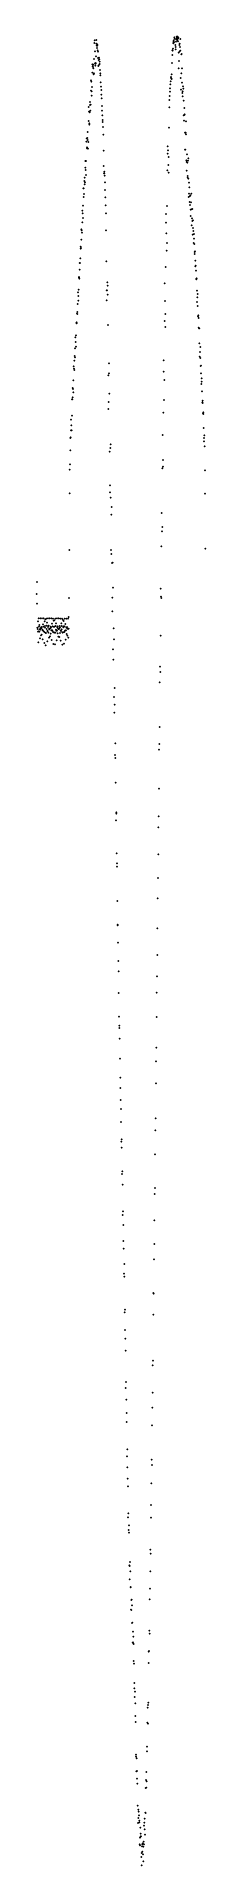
# Model space of a CAD drawing. Header units: metres. Extents: x 0 to 360, y -2642 to 1266.
import ezdxf

# ---------------------------------------------------------------- set-up
doc = ezdxf.new("R2010")
doc.units = ezdxf.units.M

msp = doc.modelspace()

# ---------------------------------------------------------------- linework, layer by layer
for p in [(123, 1252.3), (123.5, 1257.7), (127.5, 1258.3), (291, 1251.5), (291.5, 1254.3), (292, 1258), (292.5, 1253.1), (293, 1254.4), (293.5, 1264.3), (294, 1261.1), (294.5, 1260.7), (295, 1260.7), (297, 1254.8), (297.5, 1260.5), (298, 1260.5), (298.5, 1265.4), (299, 1263.4), (299.5, 1257.7), (300, 1265.7), (300.5, 1265.2), (301, 1255.2), (301.5, 1261.2), (302, 1263.7), (306, 1260.2), (122.5, 1217.5), (124, 1234.3), (126.5, 1223.7), (127, 1250.2), (128, 1245.9), (128.5, 1241.4), (129, 1249.2), (129.5, 1246.3), (130, 1236.2), (130.5, 1233.1), (131, 1219.7), (132.5, 1215.3), (133, 1220.9), (133.5, 1216.8), (134, 1212.2), (289, 1226.6), (289.5, 1236.5), (290, 1235.6), (290.5, 1239.5), (295.5, 1247.7), (296, 1238.5), (296.5, 1243.1), (302.5, 1231.1), (303.5, 1213.2), (304, 1247.8), (304.5, 1250.3), (305, 1234.4), (305.5, 1243.5), (306.5, 1235.6), (308.5, 1227.8), (309, 1228.3), (116, 1172.3), (118.5, 1188.8), (119, 1206.3), (119.5, 1202.1), (120, 1201), (120.5, 1205.9), (121, 1198), (121.5, 1185.3), (122, 1186.9), (124.5, 1208.6), (125, 1203.4), (125.5, 1207.5), (126, 1209.4), (131.5, 1202.7), (132, 1204), (134.5, 1207.2), (135, 1194.5), (135.5, 1187.2), (136, 1182.9), (286, 1177.4), (286.5, 1179.6), (287, 1176.4), (287.5, 1175.1), (288, 1185), (288.5, 1209.5), (303, 1197.5), (307, 1176.9), (308, 1187), (309.5, 1197.7), (115.5, 1150.2), (116.5, 1169), (117, 1148.6), (117.5, 1139.5), (118, 1157.8), (136.5, 1167.9), (137, 1158.8), (137.5, 1151.2), (138, 1141.5), (138.5, 1134), (283.5, 1139), (284, 1148), (284.5, 1155.4), (285, 1163.6), (285.5, 1170.1), (307.5, 1152), (310, 1167), (310.5, 1145), (311, 1138.2), (311.5, 1148.5), (312, 1159.6), (312.5, 1154.5), (111, 1115.5), (111.5, 1105.1), (113, 1103.9), (113.5, 1126.1), (114, 1119.2), (114.5, 1107.7), (115, 1120), (139, 1117.4), (139.5, 1107.6), (140, 1097.3), (282.5, 1114.2), (283, 1130.4), (313, 1128.4), (313.5, 1097.6), (314.5, 1098.3), (315, 1112.8), (315.5, 1099.4), (108.5, 1061.5), (110.5, 1085), (112, 1080.1), (112.5, 1077.3), (140.5, 1087.4), (141, 1083), (141.5, 1072.7), (142, 1056), (282, 1071), (314, 1085.9), (316, 1060.5), (317.5, 1060.6), (318, 1084.7), (318.5, 1056.9), (106, 1041.2), (106.5, 1048.1), (107, 1028.7), (107.5, 1026.6), (108, 1048.9), (109, 1044.6), (109.5, 1026.2), (110, 1040.7), (142.5, 1022.2), (279.5, 1031.5), (280, 1022.7), (316.5, 1024.1), (317, 1023.7), (103.5, 985.3), (104, 1000), (104.5, 980.9), (105.5, 999.7), (143, 989.4), (144.5, 976.9), (278.5, 979.7), (279, 1015.3), (280.5, 991.4), (281.5, 1008.4), (319, 1001.6), (319.5, 978.9), (320, 997.8), (320.5, 1014.4), (321, 996), (322.5, 1000.3), (323, 1005.4), (99.5, 941.4), (100, 941.6), (101.5, 957.3), (102, 964.4), (102.5, 950), (103, 954.4), (105, 970.1), (143.5, 973.2), (144, 973.6), (145, 968.2), (145.5, 953.9), (281, 974.8), (321.5, 964.5), (322, 967.6), (323.5, 962.2), (325, 953.2), (325.5, 943.3), (99, 904.7), (100.5, 922.7), (101, 929.6), (146, 937.8), (146.5, 922.2), (147, 905.2), (278, 903.4), (324, 923.1), (324.5, 930.2), (326, 912.3), (326.5, 905.9), (327, 925.3), (327.5, 926.5), (329, 911.5), (329.5, 930), (97, 868.5), (97.5, 893.6), (98, 887.9), (98.5, 878.3), (147.5, 887.7), (275.5, 868.1), (276, 886.8), (328, 895.9), (328.5, 882.2), (330, 896.7), (330.5, 862.5), (331, 877.3), (331.5, 897), (332, 871.4), (333.5, 873.2), (95, 831.8), (95.5, 853.8), (96, 851.9), (96.5, 846.4), (148, 852), (276.5, 845.6), (277.5, 824.3), (332.5, 842.6), (333, 856.5), (334, 850.4), (334.5, 824.5), (335, 833.7), (335.5, 843.6), (336, 822.2), (92, 781.8), (92.5, 781.6), (93, 791.9), (93.5, 812.4), (94, 817), (94.5, 814.3), (148.5, 785.8), (277, 808.1), (336.5, 801), (337, 805.7), (337.5, 807), (338, 787.2), (90, 752), (90.5, 750.8), (91, 748.3), (91.5, 767.5), (275, 773.2), (338.5, 774.5), (339, 775.9), (339.5, 765.4), (340, 747.1), (340.5, 748.2), (341, 749.3), (88, 719.3), (88.5, 711.2), (89.5, 724.8), (149, 723.3), (150, 723.2), (150.5, 740.6), (151, 733.8), (151.5, 714.3), (273, 738.4), (341.5, 722.7), (342.5, 708.4), (343, 716), (86, 674), (86.5, 677.1), (87, 673.1), (87.5, 694.4), (89, 701.1), (149.5, 702), (273.5, 701), (274.5, 672.7), (342, 698.9), (343.5, 689.9), (344, 667.7), (344.5, 670.4), (345, 664.5), (84, 627.5), (84.5, 653.9), (85, 652.9), (85.5, 655.3), (152, 649.6), (272.5, 658.1), (274, 645.4), (345.5, 643.9), (346, 642.3), (346.5, 642.3), (82, 599.6), (82.5, 623.3), (83, 613.3), (83.5, 603.1), (347, 610), (348, 591.6), (348.5, 602.4), (79, 560.9), (79.5, 556.2), (80, 553), (80.5, 573.4), (81, 583.3), (81.5, 580.7), (154.5, 567.5), (270.5, 573.8), (271, 549.6), (347.5, 581.6), (349, 579.2), (349.5, 561.5), (350, 562.5), (77, 515), (77.5, 512.6), (78.5, 531.2), (152.5, 542.2), (154, 545.9), (272, 532), (350.5, 546.4), (351, 523.3), (351.5, 528.3), (352, 535.4), (75.5, 490.8), (76, 490.7), (76.5, 494.7), (78, 505.8), (153, 470.2), (153.5, 485.2), (155, 502.9), (271.5, 489), (352.5, 507.6), (353, 484.2), (353.5, 488.1), (354, 482.7), (73.5, 447.3), (74, 435.1), (75, 455.8), (270, 461.9), (354.5, 460.6), (355, 459.5), (355.5, 462.5), (72, 407.8), (72.5, 409.1), (73, 424.4), (74.5, 424.6), (157.5, 394.4), (268.5, 414.5), (356, 429.6), (356.5, 400.8), (357, 407.8), (357.5, 414), (71, 352), (71.5, 381.7), (155.5, 378.7), (157, 386.6), (269, 361.3), (358, 390.1), (70.5, 340.3), (268, 343.3), (269.5, 346.7), (358.5, 338.7), (70, 289.6), (156, 291.8), (156.5, 306.7), (158, 280.8), (359, 289.2), (159.5, 244.4), (160, 260.6), (266.5, 247.7), (267, 208.8), (267.5, 217.6), (69.5, 168.7), (158.5, 168.5), (159, 160.3), (266, 176.2), (359.5, 171.7), (160.5, 140.8), (162, 142), (0.5, 100.2), (162.5, 88.1), (264.5, 86), (0, 74.8), (1, 54.2), (69, 66), (161.5, 66.6), (265, 68.7), (265.5, 66.1), (1.5, 2.5), (2.5, 16.2), (4.5, 22.5), (5, 4.7), (6, 8.4), (8, 22.6), (8.5, 1.5), (9.5, 2.8), (10, 4), (11, 2.1), (11.5, 22.6), (13.5, 9.7), (14.5, 5.2), (15, 22.4), (17, 16.2), (17.5, 2.8), (18, 6.2), (18.5, 20.5), (20.5, 22.2), (21, 7), (22, 13.2), (24, 22.4), (24.5, 4.1), (25.5, 7.1), (27.5, 22.5), (28, 0.8), (29, 1.6), (29.5, 5.1), (30.5, 2.8), (31, 22.4), (33, 11), (34, 5.8), (34.5, 22.2), (36.5, 17.7), (37, 4.3), (37.5, 4.9), (38, 18.7), (40, 22.2), (40.5, 6.5), (41.5, 11.7), (43.5, 22.4), (44, 3.5), (45, 5.7), (45.5, 1), (46.5, 0.1), (47, 22.4), (47.5, 0.2), (48.5, 0.4), (49, 6.3), (50, 3.4), (50.5, 22.3), (52.5, 12.3), (53.5, 6.3), (54, 22), (56, 19.2), (56.5, 5.6), (57, 3.6), (57.5, 17), (59.5, 22.1), (60, 5.9), (61, 10.3), (63, 22.3), (63.5, 2.9), (64.5, 4.5), (65, 2.1), (66, 0.8), (66.5, 22.2), (68, 0.3), (68.5, 25.7), (161, 38), (164, 1.1), (2, -0.3), (3, -6), (3.5, -28.4), (4, -5.1), (5.5, -6.1), (6.5, -1.1), (7, -20.2), (7.5, -1.3), (9, -13.9), (10.5, -12.1), (12, -2), (12.5, -21.9), (13, -2.2), (14, -4.4), (15.5, -5.9), (16, -30.2), (16.5, -6.4), (19, -8.4), (19.5, -34.9), (20, -8.4), (21.5, -0.2), (22.5, -4.5), (23, -26.5), (23.5, -4.3), (25, -7.7), (26, -0.1), (26.5, -18.3), (27, -0.6), (28.5, -15.5), (30, -10.3), (31.5, -2.7), (32, -23.6), (32.5, -3.2), (33.5, -2.7), (35, -6.7), (35.5, -31.8), (36, -7.3), (38.5, -7.6), (39, -33), (39.5, -7.6), (41, -1.7), (42, -3.6), (42.5, -24.6), (43, -3.6), (44.5, -9.3), (46, -16.5), (48, -17.1), (49.5, -8.6), (51, -3.5), (51.5, -25.2), (52, -4.2), (53, -1), (54.5, -7.5), (55, -33.5), (55.5, -8.2), (58, -6.7), (58.5, -31.1), (59, -6.7), (60.5, -3.3), (61.5, -2.7), (62, -22.7), (62.5, -2.8), (64, -10.9), (65.5, -14.6), (67, -0.4), (67.5, -18.7), (164.5, -22.1), (264, -14.3), (163, -43.7), (163.5, -65.9), (262.5, -114.3), (263, -80.8), (263.5, -91.8), (165, -145.2), (166, -126.4), (165.5, -179), (166.5, -161.7), (262, -209.3), (167, -269.6), (168, -244.2), (261, -257.8), (261.5, -245.5), (167.5, -275.8), (168.5, -328.5), (260.5, -341.1), (169, -408.8), (169.5, -391.8), (170, -394.6), (259.5, -423.5), (260, -400.4), (170.5, -479.6), (171, -507.6), (171.5, -500.4), (259, -481.4), (258.5, -532), (172, -581.2), (258, -575.2), (172.5, -633.1), (173, -631.7), (257.5, -639.3), (173.5, -670), (257, -696.9), (174, -709.1), (174.5, -731.2), (256.5, -741.9), (175, -778.1), (256, -776.8), (175.5, -828.6), (176, -847.6), (176.5, -852.6), (255.5, -829.4), (177, -875.6), (255, -894.8), (177.5, -918.3), (254.5, -924), (178, -958.8), (254, -970.7), (178.5, -980.7), (179, -1006.1), (179.5, -1025.7), (180, -1053.5), (253.5, -1045.5), (181, -1090.3), (253, -1071), (180.5, -1095.1), (181.5, -1108.4), (252.5, -1122.5), (182, -1164.4), (182.5, -1159.1), (183, -1187.4), (251.5, -1207.5), (252, -1194.1), (184, -1244.6), (183.5, -1252.3), (184.5, -1273.5), (251, -1263.4), (185, -1307.7), (185.5, -1324.1), (250.5, -1313.8), (186.5, -1357.1), (250, -1347), (186, -1377.5), (187, -1383.8), (249, -1418.6), (249.5, -1420.5), (187.5, -1460.3), (188, -1454.6), (248.5, -1464.8), (188.5, -1497.7), (189, -1516.2), (189.5, -1541.7), (247.5, -1573.2), (248, -1563), (190, -1621.9), (190.5, -1608.8), (247, -1631.4), (191, -1646.5), (191.5, -1675.1), (246.5, -1664.1), (192, -1694.7), (246, -1701.6), (193, -1753), (192.5, -1767.7), (193.5, -1791.4), (245, -1774.7), (245.5, -1786.5), (194, -1815.5), (194.5, -1831.6), (244.5, -1825.1), (244, -1872), (195, -1897.9), (195.5, -1889.7), (243.5, -1898.6), (196, -1924.9), (196.5, -1915.1), (197, -1930.6), (242.5, -1967.1), (243, -1975.7), (197.5, -2000.8), (198, -2002.3), (198.5, -2030.6), (199, -1993.3), (199.5, -2013.5), (242, -2013.5), (200, -2046.6), (200.5, -2047.6), (241.5, -2050.3), (201, -2095.1), (201.5, -2074.4), (202, -2095.8), (202.5, -2073.9), (203, -2085.8), (241, -2073.2), (203.5, -2124.1), (204, -2123), (205, -2142), (240, -2140.1), (240.5, -2146.3), (204.5, -2165.6), (205.5, -2165.4), (206, -2153.2), (206.5, -2168.4), (239, -2184.8), (239.5, -2184), (207, -2205.3), (207.5, -2210.5), (238.5, -2209.1), (208, -2263.6), (208.5, -2251.8), (209, -2282), (209.5, -2270.5), (210, -2295.6), (236.5, -2304.9), (237.5, -2299.1), (238, -2293.9), (210.5, -2322.6), (211, -2335.2), (236, -2336.6), (237, -2338.7), (211.5, -2404.8), (212, -2409.1), (213, -2413.2), (235, -2398), (235.5, -2388), (212.5, -2440.9), (213.5, -2439.9), (214, -2456.6), (233, -2459.5), (234, -2442.1), (214.5, -2467), (232.5, -2476.1), (233.5, -2476), (234.5, -2462.1), (215, -2514), (215.5, -2514.2), (216.5, -2522.6), (217.5, -2527), (218, -2534.6), (231.5, -2528.8), (232, -2530), (216, -2551), (217, -2540.2), (218.5, -2549.8), (219, -2545.9), (221, -2560.8), (221.5, -2574.2), (229, -2556.6), (229.5, -2550.5), (230, -2564.6), (230.5, -2542), (231, -2575.9), (219.5, -2596.6), (220, -2582.6), (220.5, -2599), (222, -2579.8), (222.5, -2579.5), (223.5, -2615.5), (224.5, -2600.8), (225, -2612.6), (225.5, -2597), (226, -2594.4), (227, -2602), (228, -2591.1), (228.5, -2596.5), (223, -2624.1), (224, -2641.8), (226.5, -2618.4), (227.5, -2633.2)]:
    msp.add_point(p)

doc.saveas('drawing.dxf')
